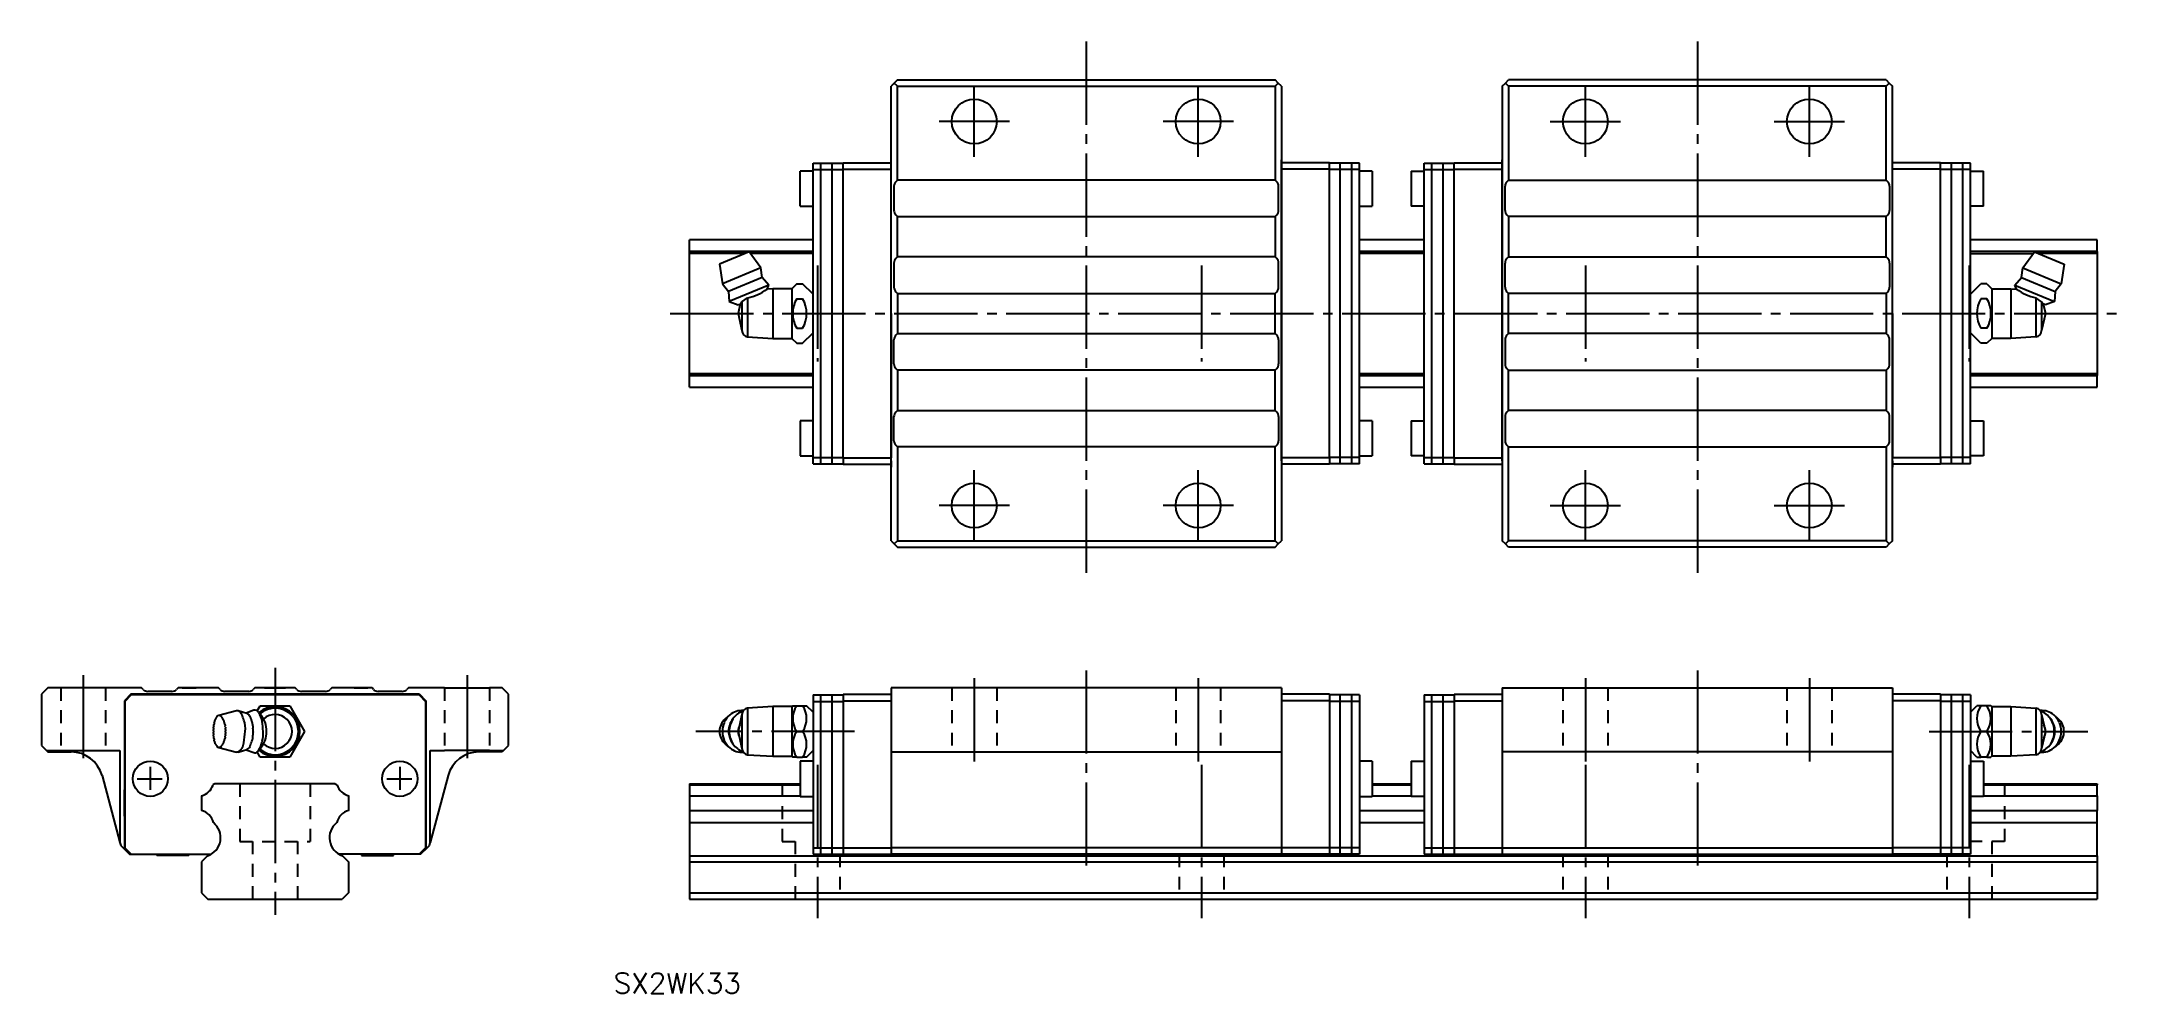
# Model space of a CAD drawing. Extents: x -130 to 194, y 2525 to 2673.
import ezdxf

# ---------------------------------------------------------------- set-up
doc = ezdxf.new("R2010")
doc.units = 0
doc.linetypes.add('CENTER', pattern=[17.5, 13, -1.5, 1.5, -1.5])
doc.linetypes.add('DASHED', pattern=[3.5, 2, -1.5])
doc.layers.get('0').update_dxf_attribs({"linetype": 'CONTINUOUS'})
doc.layers.add('CENTER', color=1, linetype='CENTER')
doc.styles.get("Standard").update_dxf_attribs({"font": 'txt.shx', "bigfont": '@extfont2.shx'})

msp = doc.modelspace()

# ---------------------------------------------------------------- linework, layer by layer
at = {"color": 7, "linetype": 'CONTINUOUS'}
for p, q in [((3.35, 2666.8), (2.85, 2666.3)), ((2.85, 2595.3), (2.85, 2666.3)), ((3.85, 2667.3), (3.35, 2666.8)), ((3.85, 2666.3), (3.35, 2666.8)), ((3.85, 2667.3), (62.85, 2667.3)), ((3.85, 2651.65), (3.85, 2666.3)), ((3.85, 2666.3), (62.85, 2666.3)), ((63.35, 2666.8), (62.85, 2667.3)), ((63.35, 2666.8), (62.85, 2666.3)), ((62.85, 2666.3), (62.85, 2651.65)), ((63.85, 2666.3), (63.35, 2666.8)), ((63.85, 2666.3), (63.85, 2595.3)), ((98.35, 2666.3), (98.85, 2666.8)), ((98.35, 2666.3), (98.35, 2595.3)), ((98.85, 2666.8), (99.35, 2667.3)), ((98.85, 2666.8), (99.35, 2666.3)), ((158.35, 2667.3), (99.35, 2667.3)), ((99.35, 2666.3), (99.35, 2651.65)), ((158.35, 2666.3), (99.35, 2666.3)), ((158.35, 2667.3), (158.85, 2666.8)), ((158.35, 2666.3), (158.85, 2666.8)), ((158.35, 2651.65), (158.35, 2666.3)), ((158.85, 2666.8), (159.35, 2666.3)), ((159.35, 2595.3), (159.35, 2666.3)), ((-9.35, 2653.05), (-11.35, 2653.05)), ((-11.35, 2647.55), (-11.35, 2653.05)), ((-9.75, 2653.05), (-10.95, 2653.05)), ((-9.35, 2607.3), (-9.35, 2654.3)), ((-9.35, 2654.3), (-4.65, 2654.3)), ((-9.35, 2653.3), (-4.65, 2653.3)), ((-8.15, 2607.3), (-8.15, 2654.3)), ((-6.35, 2607.3), (-6.35, 2654.3)), ((-4.65, 2653.35), (-4.65, 2654.35)), ((-4.65, 2654.35), (2.85, 2654.35)), ((-4.65, 2608.25), (-4.65, 2653.35)), ((-4.65, 2653.35), (2.85, 2653.35)), ((2.85, 2653.8), (2.85, 2654.8)), ((2.85, 2653.35), (2.85, 2654.4)), ((2.85, 2607.8), (2.85, 2653.8)), ((2.85, 2630.8), (2.85, 2653.35)), ((2.85, 2630.8), (2.85, 2653.35)), ((63.85, 2653.8), (63.85, 2654.8)), ((63.85, 2654.4), (63.85, 2653.35)), ((71.35, 2654.35), (63.85, 2654.35)), ((63.85, 2607.8), (63.85, 2653.8)), ((71.35, 2653.35), (63.85, 2653.35)), ((63.85, 2653.35), (63.85, 2630.8)), ((63.85, 2630.8), (63.85, 2653.35)), ((71.35, 2653.35), (71.35, 2654.35)), ((76.05, 2654.3), (71.35, 2654.3)), ((71.35, 2608.25), (71.35, 2653.35)), ((76.05, 2653.3), (71.35, 2653.3)), ((73.05, 2607.3), (73.05, 2654.3)), ((74.85, 2607.3), (74.85, 2654.3)), ((76.05, 2607.3), (76.05, 2654.3)), ((78.05, 2653.05), (76.05, 2653.05)), ((78.05, 2653.05), (78.05, 2647.55)), ((84.15, 2653.05), (86.15, 2653.05)), ((84.15, 2653.05), (84.15, 2647.55)), ((86.15, 2607.3), (86.15, 2654.3)), ((86.15, 2654.3), (90.85, 2654.3)), ((86.15, 2653.3), (90.85, 2653.3)), ((87.35, 2607.3), (87.35, 2654.3)), ((89.15, 2607.3), (89.15, 2654.3)), ((90.85, 2653.35), (90.85, 2654.35)), ((90.85, 2654.35), (98.35, 2654.35)), ((90.85, 2608.25), (90.85, 2653.35)), ((90.85, 2653.35), (98.35, 2653.35)), ((98.35, 2653.8), (98.35, 2654.8)), ((98.35, 2654.4), (98.35, 2653.35)), ((98.35, 2607.8), (98.35, 2653.8)), ((98.35, 2653.35), (98.35, 2630.8)), ((98.35, 2630.8), (98.35, 2653.35)), ((159.35, 2653.8), (159.35, 2654.8)), ((159.35, 2653.35), (159.35, 2654.4)), ((166.85, 2654.35), (159.35, 2654.35)), ((159.35, 2607.8), (159.35, 2653.8)), ((166.85, 2653.35), (159.35, 2653.35)), ((159.35, 2630.8), (159.35, 2653.35)), ((159.35, 2630.8), (159.35, 2653.35)), ((166.85, 2653.35), (166.85, 2654.35)), ((171.55, 2654.3), (166.85, 2654.3)), ((166.85, 2608.25), (166.85, 2653.35)), ((171.55, 2653.3), (166.85, 2653.3)), ((168.55, 2607.3), (168.55, 2654.3)), ((170.35, 2607.3), (170.35, 2654.3)), ((171.55, 2607.3), (171.55, 2654.3)), ((171.55, 2653.05), (173.55, 2653.05)), ((171.95, 2653.05), (173.15, 2653.05)), ((173.55, 2647.55), (173.55, 2653.05)), ((3.3, 2650.69), (3.3, 2646.91)), ((3.85, 2651.65), (3.59, 2651.39)), ((62.85, 2651.65), (3.85, 2651.65)), ((63.11, 2651.39), (62.85, 2651.65)), ((63.4, 2646.91), (63.4, 2650.69)), ((98.8, 2646.91), (98.8, 2650.69)), ((99.09, 2651.39), (99.35, 2651.65)), ((99.35, 2651.65), (158.35, 2651.65)), ((158.35, 2651.65), (158.61, 2651.39)), ((158.9, 2650.69), (158.9, 2646.91)), ((-11.35, 2647.55), (-9.35, 2647.55)), ((-10.95, 2647.55), (-9.75, 2647.55)), ((3.59, 2646.21), (3.85, 2645.95)), ((62.85, 2645.95), (63.11, 2646.21)), ((76.05, 2647.55), (78.05, 2647.55)), ((86.15, 2647.55), (84.15, 2647.55)), ((99.35, 2645.95), (99.09, 2646.21)), ((158.61, 2646.21), (158.35, 2645.95)), ((173.55, 2647.55), (171.55, 2647.55)), ((173.15, 2647.55), (171.95, 2647.55)), ((3.85, 2645.95), (62.85, 2645.95)), ((3.85, 2639.65), (3.85, 2645.95)), ((62.85, 2645.95), (62.85, 2639.65)), ((158.35, 2645.95), (99.35, 2645.95)), ((99.35, 2645.95), (99.35, 2639.65)), ((158.35, 2639.65), (158.35, 2645.95)), ((-9.35, 2642.3), (-28.65, 2642.3)), ((-28.65, 2619.3), (-28.65, 2642.3)), ((-9.35, 2640.5), (-28.65, 2640.5)), ((-19.92, 2640.2), (-28.65, 2640.2)), ((-19.34, 2640.44), (-23.96, 2638.53)), ((-17.49, 2637.96), (-19.34, 2640.44)), ((-9.35, 2640.2), (-19.16, 2640.2)), ((3.85, 2639.65), (3.59, 2639.39)), ((62.85, 2639.65), (3.85, 2639.65)), ((63.11, 2639.39), (62.85, 2639.65)), ((86.15, 2642.3), (76.05, 2642.3)), ((86.15, 2640.5), (76.05, 2640.5)), ((86.15, 2640.2), (76.05, 2640.2)), ((99.09, 2639.39), (99.35, 2639.65)), ((99.35, 2639.65), (158.35, 2639.65)), ((158.35, 2639.65), (158.61, 2639.39)), ((191.35, 2642.3), (171.55, 2642.3)), ((191.35, 2640.5), (171.55, 2640.5)), ((171.55, 2640.2), (181.36, 2640.2)), ((179.69, 2637.96), (181.54, 2640.44)), ((181.54, 2640.44), (186.16, 2638.53)), ((191.35, 2640.2), (182.12, 2640.2)), ((191.35, 2640.5), (191.35, 2642.3)), ((191.35, 2640.5), (191.35, 2640.2)), ((191.35, 2640.2), (191.35, 2621.4)), ((-23.96, 2638.53), (-23.51, 2635.46)), ((-17.49, 2637.96), (-23.51, 2635.46)), ((-17.3, 2636.41), (-22.54, 2634.24)), ((-17.3, 2636.41), (-17.49, 2637.96)), ((-16.26, 2635.22), (-17.3, 2636.41)), ((3.3, 2638.69), (3.3, 2634.91)), ((63.4, 2634.91), (63.4, 2638.69)), ((98.8, 2634.91), (98.8, 2638.69)), ((158.9, 2638.69), (158.9, 2634.91)), ((178.47, 2635.22), (179.51, 2636.41)), ((179.51, 2636.41), (179.69, 2637.96)), ((179.51, 2636.41), (184.75, 2634.24)), ((179.69, 2637.96), (185.71, 2635.46)), ((186.16, 2638.53), (185.71, 2635.46)), ((-23.51, 2635.46), (-22.54, 2634.24)), ((-22.54, 2634.24), (-22.44, 2632.66)), ((-16.26, 2635.22), (-22.44, 2632.66)), ((-20.45, 2632.61), (-19.57, 2633.25)), ((-19.57, 2633.25), (-19.57, 2627.16)), ((-16.54, 2634.62), (-16.26, 2635.22)), ((-15.65, 2634.67), (-16.54, 2634.62)), ((-16.54, 2634.62), (-16.54, 2634.62)), ((-16.54, 2634.62), (-16.54, 2634.62)), ((-15.65, 2634.67), (-15.65, 2626.92)), ((-12.65, 2634.67), (-15.65, 2634.67)), ((-11.9, 2635.42), (-12.65, 2634.67)), ((-12.65, 2634.67), (-12.65, 2626.92)), ((-11.9, 2635.42), (-10.97, 2635.42)), ((-11.9, 2633.11), (-10.97, 2633.11)), ((-9.35, 2633.8), (-10.97, 2635.42)), ((3.59, 2634.21), (3.85, 2633.95)), ((3.85, 2633.95), (62.85, 2633.95)), ((3.85, 2633.95), (3.85, 2627.65)), ((62.85, 2633.95), (63.11, 2634.21)), ((62.85, 2627.65), (62.85, 2633.95)), ((99.35, 2633.95), (99.09, 2634.21)), ((99.35, 2627.65), (99.35, 2633.95)), ((158.35, 2633.95), (99.35, 2633.95)), ((158.61, 2634.21), (158.35, 2633.95)), ((158.35, 2633.95), (158.35, 2627.65)), ((171.55, 2633.8), (173.17, 2635.42)), ((174.11, 2635.42), (173.17, 2635.42)), ((174.11, 2633.11), (173.17, 2633.11)), ((174.11, 2635.42), (174.85, 2634.67)), ((174.85, 2634.67), (174.85, 2626.92)), ((174.85, 2634.67), (177.85, 2634.67)), ((177.85, 2634.67), (177.85, 2626.92)), ((177.85, 2634.67), (178.74, 2634.62)), ((178.47, 2635.22), (184.64, 2632.66)), ((178.74, 2634.62), (178.47, 2635.22)), ((178.75, 2634.62), (178.74, 2634.62)), ((178.74, 2634.62), (178.75, 2634.62)), ((181.77, 2633.25), (181.77, 2627.16)), ((182.65, 2632.61), (181.77, 2633.25)), ((184.75, 2634.24), (184.64, 2632.66)), ((185.71, 2635.46), (184.75, 2634.24)), ((-22.44, 2632.66), (-21.05, 2632.16)), ((-21.05, 2632.16), (-20.57, 2632.35)), ((-20.71, 2632.29), (-21.05, 2630.8)), ((-21.05, 2630.8), (-20.45, 2628.15)), ((-20.57, 2632.35), (-20.45, 2632.61)), ((-20.45, 2632.61), (-20.45, 2628.15)), ((2.85, 2630.8), (2.85, 2608.25)), ((2.85, 2608.25), (2.85, 2630.8)), ((3.85, 2632.45), (3.85, 2629.15)), ((62.85, 2629.15), (62.85, 2632.45)), ((63.85, 2630.8), (63.85, 2608.25)), ((63.85, 2630.8), (63.85, 2608.25)), ((83.85, 2630.8), (85.16, 2630.8)), ((98.35, 2630.8), (98.35, 2608.25)), ((98.35, 2630.8), (98.35, 2608.25)), ((99.35, 2629.15), (99.35, 2632.45)), ((158.35, 2632.45), (158.35, 2629.15)), ((159.35, 2630.8), (159.35, 2608.25)), ((159.35, 2608.25), (159.35, 2630.8)), ((182.65, 2632.61), (182.65, 2628.15)), ((182.77, 2632.35), (182.65, 2632.61)), ((183.25, 2630.8), (182.65, 2628.15)), ((183.25, 2632.16), (182.77, 2632.35)), ((182.91, 2632.29), (183.25, 2630.8)), ((184.64, 2632.66), (183.25, 2632.16)), ((-19.57, 2627.16), (-15.65, 2626.92)), ((-15.65, 2626.92), (-12.65, 2626.92)), ((-12.65, 2626.92), (-11.9, 2626.18)), ((-11.9, 2628.49), (-10.97, 2628.49)), ((-10.97, 2626.18), (-9.35, 2627.8)), ((3.3, 2622.91), (3.3, 2626.69)), ((3.59, 2627.39), (3.85, 2627.65)), ((3.85, 2627.65), (62.85, 2627.65)), ((62.85, 2627.65), (63.11, 2627.39)), ((63.4, 2626.69), (63.4, 2622.91)), ((98.8, 2626.69), (98.8, 2622.91)), ((99.35, 2627.65), (99.09, 2627.39)), ((158.35, 2627.65), (99.35, 2627.65)), ((158.61, 2627.39), (158.35, 2627.65)), ((158.9, 2622.91), (158.9, 2626.69)), ((173.17, 2626.18), (171.55, 2627.8)), ((174.11, 2628.49), (173.17, 2628.49)), ((174.85, 2626.92), (174.11, 2626.18)), ((177.85, 2626.92), (174.85, 2626.92)), ((181.77, 2627.16), (177.85, 2626.92)), ((-11.9, 2626.18), (-10.97, 2626.18)), ((174.11, 2626.18), (173.17, 2626.18)), ((-28.65, 2621.4), (-9.35, 2621.4)), ((-28.65, 2621.1), (-9.35, 2621.1)), ((3.85, 2621.95), (3.59, 2622.21)), ((62.85, 2621.95), (3.85, 2621.95)), ((3.85, 2621.95), (3.85, 2615.65)), ((63.11, 2622.21), (62.85, 2621.95)), ((62.85, 2615.65), (62.85, 2621.95)), ((76.05, 2621.4), (86.15, 2621.4)), ((76.05, 2621.1), (86.15, 2621.1)), ((99.09, 2622.21), (99.35, 2621.95)), ((99.35, 2621.95), (158.35, 2621.95)), ((99.35, 2615.65), (99.35, 2621.95)), ((158.35, 2621.95), (158.61, 2622.21)), ((158.35, 2621.95), (158.35, 2615.65)), ((171.55, 2621.4), (191.35, 2621.4)), ((171.55, 2621.1), (191.35, 2621.1)), ((191.35, 2621.4), (191.35, 2621.1)), ((191.35, 2619.3), (191.35, 2621.1)), ((-28.65, 2619.3), (-9.35, 2619.3)), ((76.05, 2619.3), (86.15, 2619.3)), ((171.55, 2619.3), (191.35, 2619.3)), ((-9.35, 2614.05), (-11.35, 2614.05)), ((-11.35, 2614.05), (-11.35, 2608.55)), ((3.3, 2610.91), (3.3, 2614.69)), ((3.59, 2615.39), (3.85, 2615.65)), ((3.85, 2615.65), (62.85, 2615.65)), ((62.85, 2615.65), (63.11, 2615.39)), ((63.4, 2614.69), (63.4, 2610.91)), ((78.05, 2614.05), (76.05, 2614.05)), ((78.05, 2614.05), (78.05, 2608.55)), ((84.15, 2614.05), (86.15, 2614.05)), ((84.15, 2614.05), (84.15, 2608.55)), ((98.8, 2614.69), (98.8, 2610.91)), ((99.35, 2615.65), (99.09, 2615.39)), ((158.35, 2615.65), (99.35, 2615.65)), ((158.61, 2615.39), (158.35, 2615.65)), ((158.9, 2610.91), (158.9, 2614.69)), ((171.55, 2614.05), (173.55, 2614.05)), ((173.55, 2614.05), (173.55, 2608.55)), ((-11.35, 2608.55), (-9.35, 2608.55)), ((-9.35, 2608.3), (-4.65, 2608.3)), ((-9.35, 2607.3), (-4.65, 2607.3)), ((-4.65, 2608.25), (2.85, 2608.25)), ((-4.65, 2608.25), (-4.65, 2607.25)), ((-4.65, 2607.25), (2.85, 2607.25)), ((2.85, 2607.2), (2.85, 2608.25)), ((2.85, 2607.8), (2.85, 2606.8)), ((3.85, 2609.95), (3.59, 2610.21)), ((62.85, 2609.95), (3.85, 2609.95)), ((3.85, 2609.95), (3.85, 2595.3)), ((63.11, 2610.21), (62.85, 2609.95)), ((62.85, 2595.3), (62.85, 2609.95)), ((71.35, 2608.25), (63.85, 2608.25)), ((63.85, 2608.25), (63.85, 2607.2)), ((63.85, 2607.8), (63.85, 2606.8)), ((71.35, 2607.25), (63.85, 2607.25)), ((76.05, 2608.3), (71.35, 2608.3)), ((71.35, 2608.25), (71.35, 2607.25)), ((76.05, 2607.3), (71.35, 2607.3)), ((76.05, 2608.55), (78.05, 2608.55)), ((86.15, 2608.55), (84.15, 2608.55)), ((86.15, 2608.3), (90.85, 2608.3)), ((86.15, 2607.3), (90.85, 2607.3)), ((90.85, 2608.25), (98.35, 2608.25)), ((90.85, 2608.25), (90.85, 2607.25)), ((90.85, 2607.25), (98.35, 2607.25)), ((98.35, 2608.25), (98.35, 2607.2)), ((98.35, 2607.8), (98.35, 2606.8)), ((99.09, 2610.21), (99.35, 2609.95)), ((99.35, 2609.95), (158.35, 2609.95)), ((99.35, 2595.3), (99.35, 2609.95)), ((158.35, 2609.95), (158.61, 2610.21)), ((158.35, 2609.95), (158.35, 2595.3)), ((166.85, 2608.25), (159.35, 2608.25)), ((159.35, 2607.2), (159.35, 2608.25)), ((159.35, 2607.8), (159.35, 2606.8)), ((166.85, 2607.25), (159.35, 2607.25)), ((171.55, 2608.3), (166.85, 2608.3)), ((166.85, 2608.25), (166.85, 2607.25)), ((171.55, 2607.3), (166.85, 2607.3)), ((173.55, 2608.55), (171.55, 2608.55)), ((2.85, 2595.3), (3.35, 2594.8)), ((3.85, 2595.3), (3.35, 2594.8)), ((3.35, 2594.8), (3.85, 2594.3)), ((3.85, 2595.3), (62.85, 2595.3)), ((3.85, 2594.3), (62.85, 2594.3)), ((63.35, 2594.8), (62.85, 2595.3)), ((62.85, 2594.3), (63.35, 2594.8)), ((63.35, 2594.8), (63.85, 2595.3)), ((98.85, 2594.8), (98.35, 2595.3)), ((98.85, 2594.8), (99.35, 2595.3)), ((99.35, 2594.3), (98.85, 2594.8)), ((158.35, 2595.3), (99.35, 2595.3)), ((158.35, 2594.3), (99.35, 2594.3)), ((158.35, 2595.3), (158.85, 2594.8)), ((158.85, 2594.8), (158.35, 2594.3)), ((159.35, 2595.3), (158.85, 2594.8)), ((-128.92, 2572.3), (-129.92, 2571.3)), ((-126.92, 2572.3), (-128.92, 2572.3)), ((-119.92, 2572.3), (-126.92, 2572.3)), ((-114.27, 2572.3), (-119.92, 2572.3)), ((-114.01, 2572.04), (-114.27, 2572.3)), ((-109.53, 2571.75), (-113.3, 2571.75)), ((-108.57, 2572.3), (-108.83, 2572.04)), ((-102.27, 2572.3), (-108.57, 2572.3)), ((-107.92, 2572.3), (-105.77, 2572.3)), ((-102.01, 2572.04), (-102.27, 2572.3)), ((-97.53, 2571.75), (-101.3, 2571.75)), ((-96.57, 2572.3), (-96.83, 2572.04)), ((-90.27, 2572.3), (-96.57, 2572.3)), ((-91.77, 2572.3), (-95.07, 2572.3)), ((-95.07, 2572.3), (-91.77, 2572.3)), ((-90.01, 2572.04), (-90.27, 2572.3)), ((-85.53, 2571.75), (-89.3, 2571.75)), ((-84.57, 2572.3), (-84.83, 2572.04)), ((-78.27, 2572.3), (-84.57, 2572.3)), ((-81.07, 2572.3), (-78.92, 2572.3)), ((-78.01, 2572.04), (-78.27, 2572.3)), ((-73.53, 2571.75), (-77.3, 2571.75)), ((-72.57, 2572.3), (-72.83, 2572.04)), ((-72.57, 2572.3), (-72.83, 2572.04)), ((-66.92, 2572.3), (-72.57, 2572.3)), ((-66.92, 2572.3), (-72.57, 2572.3)), ((-66.92, 2572.3), (-59.92, 2572.3)), ((-57.92, 2572.3), (-59.92, 2572.3)), ((-56.92, 2571.3), (-57.92, 2572.3)), ((63.85, 2572.3), (2.85, 2572.3)), ((2.85, 2572.3), (2.85, 2571.3)), ((63.85, 2572.3), (63.85, 2571.3)), ((98.35, 2572.3), (159.35, 2572.3)), ((98.35, 2572.3), (98.35, 2571.3)), ((159.35, 2572.3), (159.35, 2571.3)), ((-129.92, 2571.3), (-129.92, 2563.3)), ((-115.97, 2571.3), (-116.97, 2570.3)), ((-116.97, 2570.3), (-116.97, 2556.35)), ((-115.92, 2571.2), (-116.92, 2570.2)), ((-116.92, 2570.2), (-116.92, 2558.1)), ((-70.87, 2571.3), (-115.97, 2571.3)), ((-70.92, 2571.2), (-115.92, 2571.2)), ((-99.46, 2568.74), (-102.2, 2567.99)), ((-99.19, 2568.74), (-99.46, 2568.74)), ((-97.82, 2568.31), (-99.19, 2568.74)), ((-96.74, 2568.81), (-97.96, 2568.36)), ((-96.19, 2568.7), (-95.73, 2569.5)), ((-95.56, 2567.92), (-95.98, 2568.48)), ((-95.73, 2569.5), (-91.11, 2569.5)), ((-91.11, 2569.5), (-88.8, 2565.5)), ((-70.92, 2571.2), (-69.92, 2570.2)), ((-70.87, 2571.3), (-69.87, 2570.3)), ((-69.92, 2570.2), (-69.92, 2558.1)), ((-69.87, 2570.3), (-69.87, 2547.3)), ((-56.92, 2563.3), (-56.92, 2571.3)), ((-15.65, 2569.37), (-19.57, 2569.14)), ((-19.57, 2569.14), (-19.57, 2561.86)), ((-12.65, 2569.37), (-15.65, 2569.37)), ((-15.65, 2569.37), (-15.65, 2561.62)), ((-12.52, 2569.5), (-12.65, 2569.37)), ((-12.65, 2569.37), (-12.65, 2561.62)), ((-12.52, 2569.5), (-11.9, 2569.5)), ((-11.9, 2569.5), (-10.97, 2569.5)), ((-10.97, 2569.5), (-10.35, 2569.5)), ((-9.35, 2568.5), (-10.35, 2569.5)), ((-9.35, 2571.2), (-9.35, 2546.3)), ((-9.35, 2571.2), (-4.65, 2571.2)), ((-9.35, 2570.2), (-4.65, 2570.2)), ((-8.15, 2546.3), (-8.15, 2571.2)), ((-6.35, 2546.3), (-6.35, 2571.2)), ((-4.65, 2571.3), (2.85, 2571.3)), ((-4.65, 2571.3), (-4.65, 2570.3)), ((-4.65, 2570.3), (-4.65, 2547.3)), ((-4.65, 2570.3), (2.85, 2570.3)), ((2.85, 2571.3), (2.85, 2564.3)), ((71.35, 2571.3), (63.85, 2571.3)), ((63.85, 2571.3), (63.85, 2564.3)), ((71.35, 2570.3), (63.85, 2570.3)), ((71.35, 2571.3), (71.35, 2570.3)), ((76.05, 2571.2), (71.35, 2571.2)), ((71.35, 2570.3), (71.35, 2547.3)), ((76.05, 2570.2), (71.35, 2570.2)), ((73.05, 2546.3), (73.05, 2571.2)), ((74.85, 2546.3), (74.85, 2571.2)), ((76.05, 2571.2), (76.05, 2546.3)), ((86.15, 2571.2), (86.15, 2546.3)), ((86.15, 2571.2), (90.85, 2571.2)), ((86.15, 2570.2), (90.85, 2570.2)), ((87.35, 2546.3), (87.35, 2571.2)), ((89.15, 2546.3), (89.15, 2571.2)), ((90.85, 2571.3), (98.35, 2571.3)), ((90.85, 2571.3), (90.85, 2570.3)), ((90.85, 2570.3), (90.85, 2547.3)), ((90.85, 2570.3), (98.35, 2570.3)), ((98.35, 2571.3), (98.35, 2564.3)), ((166.85, 2571.3), (159.35, 2571.3)), ((159.35, 2571.3), (159.35, 2564.3)), ((166.85, 2570.3), (159.35, 2570.3)), ((166.85, 2571.3), (166.85, 2570.3)), ((171.55, 2571.2), (166.85, 2571.2)), ((166.85, 2570.3), (166.85, 2547.3)), ((171.55, 2570.2), (166.85, 2570.2)), ((168.55, 2546.3), (168.55, 2571.2)), ((170.35, 2546.3), (170.35, 2571.2)), ((171.55, 2571.2), (171.55, 2546.3)), ((171.55, 2568.5), (172.55, 2569.5)), ((173.17, 2569.5), (172.55, 2569.5)), ((174.11, 2569.5), (173.17, 2569.5)), ((174.73, 2569.5), (174.11, 2569.5)), ((174.73, 2569.5), (174.85, 2569.37)), ((174.85, 2569.37), (177.85, 2569.37)), ((174.85, 2569.37), (174.85, 2561.62)), ((177.85, 2569.37), (181.77, 2569.14)), ((177.85, 2569.37), (177.85, 2561.62)), ((181.77, 2569.14), (181.77, 2561.86)), ((-95.23, 2567.43), (-95.56, 2567.92)), ((-94.97, 2566.93), (-95.23, 2567.43)), ((-88.8, 2565.5), (-91.11, 2561.5)), ((-22.34, 2568.08), (-23.06, 2567.48)), ((-20.45, 2568.15), (-21.05, 2565.5)), ((-21.05, 2565.5), (-20.45, 2562.85)), ((-20.45, 2568.15), (-20.45, 2562.85)), ((-11.9, 2565.5), (-10.97, 2565.5)), ((174.11, 2565.5), (173.17, 2565.5)), ((182.65, 2568.15), (183.25, 2565.5)), ((182.65, 2568.15), (182.65, 2562.85)), ((183.25, 2565.5), (182.65, 2562.85)), ((184.54, 2568.08), (185.26, 2567.48)), ((-129.92, 2563.3), (-129.12, 2562.5)), ((-129.12, 2562.5), (-126.92, 2562.5)), ((-129.12, 2562.5), (-128.92, 2562.3)), ((-128.92, 2562.3), (-125.29, 2562.3)), ((-126.92, 2562.5), (-119.92, 2562.5)), ((-119.92, 2562.5), (-117.67, 2562.5)), ((-117.67, 2562.5), (-117.67, 2548.17)), ((-102.2, 2563.01), (-99.46, 2562.26)), ((-99.18, 2562.26), (-99.46, 2562.26)), ((-99.19, 2562.26), (-97.82, 2562.68)), ((-97.96, 2562.64), (-96.74, 2562.19)), ((-95.73, 2561.5), (-96.19, 2562.3)), ((-95.98, 2562.52), (-95.56, 2563.08)), ((-95.56, 2563.08), (-95.23, 2563.57)), ((-95.23, 2563.57), (-94.97, 2564.07)), ((-69.17, 2548.17), (-69.17, 2562.5)), ((-69.17, 2562.5), (-66.92, 2562.5)), ((-59.92, 2562.5), (-66.92, 2562.5)), ((-57.92, 2562.3), (-61.55, 2562.3)), ((-59.92, 2562.5), (-57.72, 2562.5)), ((-57.72, 2562.5), (-57.92, 2562.3)), ((-57.72, 2562.5), (-56.92, 2563.3)), ((-19.57, 2561.86), (-15.65, 2561.62)), ((-10.35, 2561.5), (-9.35, 2562.5)), ((2.85, 2564.3), (2.85, 2547.3)), ((2.85, 2562.3), (63.85, 2562.3)), ((63.85, 2564.3), (63.85, 2547.3)), ((98.35, 2564.3), (98.35, 2547.3)), ((159.35, 2562.3), (98.35, 2562.3)), ((159.35, 2564.3), (159.35, 2547.3)), ((172.55, 2561.5), (171.55, 2562.5)), ((181.77, 2561.86), (177.85, 2561.62)), ((-120.46, 2558.59), (-117.67, 2548.17)), ((-112.92, 2559.99), (-112.92, 2556.39)), ((-91.11, 2561.5), (-95.73, 2561.5)), ((-73.92, 2559.99), (-73.92, 2556.39)), ((-66.37, 2558.59), (-69.17, 2548.17)), ((-15.65, 2561.62), (-12.65, 2561.62)), ((-12.65, 2561.62), (-12.52, 2561.5)), ((-11.9, 2561.5), (-12.52, 2561.5)), ((-11.9, 2561.5), (-10.97, 2561.5)), ((-11.35, 2560.85), (-11.35, 2555.35)), ((-9.35, 2560.85), (-11.35, 2560.85)), ((-10.35, 2561.5), (-10.97, 2561.5)), ((78.05, 2560.85), (76.05, 2560.85)), ((78.05, 2560.85), (78.05, 2555.35)), ((84.15, 2560.85), (84.15, 2555.35)), ((84.15, 2560.85), (86.15, 2560.85)), ((171.55, 2560.85), (173.55, 2560.85)), ((172.55, 2561.5), (173.17, 2561.5)), ((174.11, 2561.5), (173.17, 2561.5)), ((173.55, 2560.85), (173.55, 2555.35)), ((174.11, 2561.5), (174.73, 2561.5)), ((174.85, 2561.62), (174.73, 2561.5)), ((177.85, 2561.62), (174.85, 2561.62)), ((-116.97, 2556.35), (-116.97, 2552.25)), ((-116.97, 2552.25), (-116.97, 2556.35)), ((-116.92, 2558.1), (-116.92, 2547.3)), ((-114.95, 2558.1), (-111.05, 2558.1)), ((-104.92, 2555.45), (-104.92, 2553.15)), ((-102.82, 2557.3), (-103.12, 2557.13)), ((-84.02, 2557.3), (-102.82, 2557.3)), ((-84.02, 2557.3), (-83.72, 2557.13)), ((-81.92, 2555.45), (-81.92, 2553.15)), ((-75.95, 2558.1), (-72.05, 2558.1)), ((-69.92, 2558.1), (-69.92, 2547.3)), ((-28.65, 2557.3), (-11.35, 2557.3)), ((-28.65, 2557.3), (-28.65, 2539.3)), ((-28.65, 2557.13), (-11.35, 2557.13)), ((-28.65, 2555.45), (-11.35, 2555.45)), ((-11.35, 2555.35), (-9.35, 2555.35)), ((76.05, 2555.35), (78.05, 2555.35)), ((78.05, 2557.3), (84.15, 2557.3)), ((78.05, 2557.13), (84.15, 2557.13)), ((78.05, 2555.45), (84.15, 2555.45)), ((86.15, 2555.35), (84.15, 2555.35)), ((173.55, 2555.35), (171.55, 2555.35)), ((173.55, 2557.3), (191.35, 2557.3)), ((173.55, 2557.13), (191.35, 2557.13)), ((173.55, 2555.45), (191.35, 2555.45)), ((191.35, 2557.3), (191.35, 2557.13)), ((191.35, 2555.45), (191.35, 2557.13)), ((191.35, 2555.45), (191.35, 2553.15)), ((-116.97, 2552.25), (-116.97, 2547.3)), ((-116.97, 2552.25), (-116.92, 2552.25)), ((-28.65, 2553.15), (-9.35, 2553.15)), ((76.05, 2553.15), (86.15, 2553.15)), ((171.55, 2553.15), (191.35, 2553.15)), ((191.35, 2551.26), (191.35, 2553.15)), ((-28.65, 2551.26), (-9.35, 2551.26)), ((76.05, 2551.26), (86.15, 2551.26)), ((171.55, 2551.26), (191.35, 2551.26)), ((191.35, 2546.06), (191.35, 2551.26)), ((-117.67, 2548.17), (-117.53, 2547.67)), ((-117.53, 2547.67), (-116.17, 2546.3)), ((-117.17, 2547.3), (-116.17, 2546.3)), ((-116.17, 2546.3), (-117.17, 2547.3)), ((-116.97, 2547.3), (-115.97, 2546.3)), ((-116.92, 2547.3), (-115.92, 2546.3)), ((-116.17, 2546.3), (-115.97, 2546.3)), ((-115.97, 2546.3), (-115.92, 2546.3)), ((-115.92, 2546.3), (-109.7, 2546.3)), ((-111.92, 2546.26), (-111.92, 2546.1)), ((-106.92, 2546.1), (-111.92, 2546.1)), ((-109.7, 2546.3), (-105.03, 2546.3)), ((-109.7, 2546.3), (-105.03, 2546.3)), ((-106.92, 2546.1), (-106.92, 2546.3)), ((-105.03, 2546.3), (-103.42, 2546.3)), ((-105.03, 2546.3), (-103.42, 2546.3)), ((-103.96, 2546.06), (-104.92, 2545.1)), ((-81.8, 2546.3), (-83.42, 2546.3)), ((-82.88, 2546.06), (-81.92, 2545.1)), ((-77.14, 2546.3), (-81.8, 2546.3)), ((-79.92, 2546.3), (-79.92, 2546.1)), ((-79.92, 2546.1), (-74.92, 2546.1)), ((-70.92, 2546.3), (-77.14, 2546.3)), ((-74.92, 2546.1), (-74.92, 2546.3)), ((-69.92, 2547.3), (-70.92, 2546.3)), ((-70.87, 2546.3), (-70.92, 2546.3)), ((-69.87, 2547.3), (-70.87, 2546.3)), ((-70.67, 2546.3), (-70.87, 2546.3)), ((-70.67, 2546.3), (-69.3, 2547.67)), ((-69.67, 2547.3), (-70.67, 2546.3)), ((-69.67, 2547.3), (-70.67, 2546.3)), ((-69.3, 2547.67), (-69.17, 2548.17)), ((-28.65, 2546.06), (191.35, 2546.06)), ((-9.35, 2547.3), (-4.65, 2547.3)), ((-9.35, 2546.3), (-4.65, 2546.3)), ((-4.65, 2547.3), (2.85, 2547.3)), ((-4.65, 2547.3), (-4.65, 2546.3)), ((-4.65, 2546.3), (2.85, 2546.3)), ((63.85, 2547.3), (2.85, 2547.3)), ((2.85, 2547.3), (2.85, 2546.3)), ((63.85, 2546.3), (2.85, 2546.3)), ((5.85, 2546.3), (5.85, 2546.1)), ((5.85, 2546.1), (10.85, 2546.1)), ((10.85, 2546.1), (10.85, 2546.3)), ((30.85, 2546.3), (30.85, 2546.1)), ((30.85, 2546.1), (35.85, 2546.1)), ((35.85, 2546.1), (35.85, 2546.3)), ((55.85, 2546.3), (55.85, 2546.1)), ((55.85, 2546.1), (60.85, 2546.1)), ((60.85, 2546.1), (60.85, 2546.3)), ((71.35, 2547.3), (63.85, 2547.3)), ((63.85, 2547.3), (63.85, 2546.3)), ((71.35, 2546.3), (63.85, 2546.3)), ((71.35, 2547.3), (71.35, 2546.3)), ((76.05, 2547.3), (71.35, 2547.3)), ((76.05, 2546.3), (71.35, 2546.3)), ((86.15, 2547.3), (90.85, 2547.3)), ((86.15, 2546.3), (90.85, 2546.3)), ((90.85, 2547.3), (98.35, 2547.3)), ((90.85, 2547.3), (90.85, 2546.3)), ((90.85, 2546.3), (98.35, 2546.3)), ((98.35, 2547.3), (159.35, 2547.3)), ((98.35, 2547.3), (98.35, 2546.3)), ((98.35, 2546.3), (159.35, 2546.3)), ((101.35, 2546.1), (101.35, 2546.3)), ((106.35, 2546.1), (101.35, 2546.1)), ((106.35, 2546.3), (106.35, 2546.1)), ((126.35, 2546.1), (126.35, 2546.3)), ((131.35, 2546.1), (126.35, 2546.1)), ((131.35, 2546.3), (131.35, 2546.1)), ((151.35, 2546.1), (151.35, 2546.3)), ((156.35, 2546.1), (151.35, 2546.1)), ((156.35, 2546.3), (156.35, 2546.1)), ((166.85, 2547.3), (159.35, 2547.3)), ((159.35, 2547.3), (159.35, 2546.3)), ((166.85, 2546.3), (159.35, 2546.3)), ((166.85, 2547.3), (166.85, 2546.3)), ((171.55, 2547.3), (166.85, 2547.3)), ((171.55, 2546.3), (166.85, 2546.3)), ((191.35, 2546.06), (191.35, 2545.1)), ((-104.92, 2545.1), (-104.92, 2540.3)), ((-81.92, 2545.1), (-81.92, 2540.3)), ((-28.65, 2545.1), (191.35, 2545.1)), ((191.35, 2545.1), (191.35, 2540.3)), ((-104.92, 2540.3), (-103.92, 2539.3)), ((-103.92, 2539.3), (-82.92, 2539.3)), ((-81.92, 2540.3), (-82.92, 2539.3)), ((-28.65, 2540.3), (191.35, 2540.3)), ((-28.65, 2539.3), (191.35, 2539.3)), ((191.35, 2540.3), (191.35, 2539.3))]:
    msp.add_line(p, q, dxfattribs=at)
at = {"color": 3, "linetype": 'DASHED'}
for p, q in [((-126.92, 2572.3), (-126.92, 2562.5)), ((-119.92, 2572.3), (-119.92, 2562.5)), ((-66.92, 2572.3), (-66.92, 2562.5)), ((-59.92, 2572.3), (-59.92, 2562.5)), ((12.35, 2572.3), (12.35, 2562.3)), ((19.35, 2572.3), (19.35, 2562.3)), ((47.35, 2572.3), (47.35, 2562.3)), ((54.35, 2572.3), (54.35, 2562.3)), ((107.85, 2572.3), (107.85, 2562.3)), ((114.85, 2572.3), (114.85, 2562.3)), ((142.85, 2572.3), (142.85, 2562.3)), ((149.85, 2572.3), (149.85, 2562.3)), ((-98.92, 2557.3), (-98.92, 2548.3)), ((-87.92, 2557.3), (-87.92, 2548.3)), ((-14.15, 2557.3), (-14.15, 2548.3)), ((176.85, 2557.3), (176.85, 2548.3)), ((-98.92, 2548.3), (-87.92, 2548.3)), ((-96.92, 2548.3), (-96.92, 2539.3)), ((-89.92, 2548.3), (-89.92, 2539.3)), ((-14.15, 2548.3), (-11.65, 2548.3)), ((-12.15, 2548.3), (-12.15, 2539.3)), ((-5.15, 2546.3), (-5.15, 2539.3)), ((47.85, 2546.3), (47.85, 2539.3)), ((54.85, 2546.3), (54.85, 2539.3)), ((107.85, 2546.3), (107.85, 2539.3)), ((114.85, 2546.3), (114.85, 2539.3)), ((167.85, 2546.3), (167.85, 2539.3)), ((176.85, 2548.3), (171.55, 2548.3)), ((174.85, 2548.3), (174.85, 2539.3))]:
    msp.add_line(p, q, dxfattribs=at)
at = {"color": 7, "linetype": 'CONTINUOUS'}
for centre, radius in [((15.85, 2660.8), 3.5), ((50.85, 2660.8), 3.5), ((111.35, 2660.8), 3.5), ((146.35, 2660.8), 3.5), ((15.85, 2600.8), 3.5), ((50.85, 2600.8), 3.5), ((111.35, 2600.8), 3.5), ((146.35, 2600.8), 3.5), ((-112.92, 2558.1), 2.75), ((-112.92, 2558.1), 2.75), ((-73.92, 2558.1), 2.75)]:
    msp.add_circle(centre, radius, dxfattribs=at)
for centre, radius, start, end in [((4.3, 2650.69), 1, 135, 180), ((62.4, 2650.69), 1, 0, 45), ((99.8, 2650.69), 1, 135, 180), ((157.9, 2650.69), 1, 0, 45), ((4.3, 2646.91), 1, 180, 225), ((62.4, 2646.91), 1, 315, 0), ((99.8, 2646.91), 1, 180, 225), ((157.9, 2646.91), 1, 315, 0), ((4.3, 2638.69), 1, 135, 180), ((62.4, 2638.69), 1, 0, 45), ((99.8, 2638.69), 1, 135, 180), ((157.9, 2638.69), 1, 0, 45), ((-20.96, 2640.35), 7.24, 281.1312, 307.648), ((-7.9, 2630.8), 4.62, 150.0092, 209.9908), ((-14.97, 2630.8), 4.62, 330.0001, 29.9999), ((4.3, 2634.91), 1, 180, 225), ((62.4, 2634.91), 1, 315, 0), ((99.8, 2634.91), 1, 180, 225), ((157.9, 2634.91), 1, 315, 0), ((177.17, 2630.8), 4.62, 150.0001, 209.9999), ((170.11, 2630.8), 4.62, 330.0092, 29.9908), ((183.17, 2640.35), 7.24, 232.352, 258.8688), ((-19.45, 2628.15), 1, 180, 263.2229), ((4.3, 2626.69), 1, 135, 180), ((62.4, 2626.69), 1, 0, 45), ((99.8, 2626.69), 1, 135, 180), ((157.9, 2626.69), 1, 0, 45), ((181.65, 2628.15), 1, 276.7771, 0), ((4.3, 2622.91), 1, 180, 225), ((62.4, 2622.91), 1, 315, 0), ((99.8, 2622.91), 1, 180, 225), ((157.9, 2622.91), 1, 315, 0), ((4.3, 2614.69), 1, 135, 180), ((62.4, 2614.69), 1, 0, 45), ((99.8, 2614.69), 1, 135, 180), ((157.9, 2614.69), 1, 0, 45), ((4.3, 2610.91), 1, 180, 225), ((62.4, 2610.91), 1, 315, 0), ((99.8, 2610.91), 1, 180, 225), ((157.9, 2610.91), 1, 315, 0), ((-113.3, 2572.75), 1, 225, 270), ((-109.53, 2572.75), 1, 270, 315), ((-101.3, 2572.75), 1, 225, 270), ((-97.53, 2572.75), 1, 270, 315), ((-89.3, 2572.75), 1, 225, 270), ((-85.53, 2572.75), 1, 270, 315), ((-77.3, 2572.75), 1, 225, 270), ((-73.53, 2572.75), 1, 270, 315), ((-99.6, 2567.74), 1.08, 21.0278, 67.2834), ((-98.41, 2567.05), 1.39, 55.0676, 65.0564), ((-96.56, 2568.33), 0.511, 60.8171, 110.5992), ((-96.79, 2567.92), 0.984, 34.9878, 60.8171), ((-98.63, 2566.63), 3.23, 7.3525, 34.9878), ((-93.42, 2565.5), 3.88, 229.2393, 130.7607), ((-93.42, 2565.5), 3.64, 229.0058, 130.9942), ((-20.49, 2565.9), 2.86, 85.1547, 130.7852), ((-19.25, 2565.75), 3.11, 109.6894, 146.9357), ((-19.45, 2568.15), 1, 96.7771, 180), ((-8.98, 2567.5), 3.54, 145.6279, 214.3721), ((-13.89, 2567.5), 3.54, 325.6279, 34.3721), ((176.09, 2567.5), 3.54, 145.6279, 214.3721), ((171.18, 2567.5), 3.54, 325.6279, 34.3721), ((181.65, 2568.15), 1, 0, 83.2229), ((182.69, 2565.9), 2.86, 49.2148, 94.8453), ((181.45, 2565.75), 3.11, 33.0643, 70.3106), ((-106.77, 2565.78), 3.71, 356.9724, 0.0616), ((-101.23, 2565.49), 1.83, 176.9724, 183.2469), ((-106.77, 2565.18), 3.72, 0.1617, 3.2469), ((-101.24, 2565.79), 1.81, 173.733, 180.0616), ((-101.24, 2565.19), 1.81, 180.1617, 186.4986), ((-106.89, 2566.41), 3.87, 353.733, 356.7047), ((-106.91, 2564.55), 3.89, 3.5403, 6.4986), ((-101.26, 2566.08), 1.77, 170.1836, 176.7047), ((-107.26, 2567.12), 4.32, 350.1836, 352.8665), ((-101.31, 2566.38), 1.68, 165.9229, 172.8665), ((-108.47, 2568.17), 5.71, 345.9229, 347.9835), ((-101.41, 2566.67), 1.51, 160.0922, 167.9835), ((-124.68, 2575.1), 23.24, 340.0922, 340.6158), ((-101.64, 2566.99), 1.18, 149.9462, 160.6158), ((-100.58, 2566.38), 2.41, 144.2871, 149.9462), ((-102.14, 2567.5), 0.49, 97.1639, 144.2871), ((-102.25, 2567.36), 0.628, 42.7713, 85.8209), ((-103.08, 2566.59), 1.76, 34.4113, 42.7713), ((-102.76, 2566.81), 1.37, 24.8028, 34.4113), ((-107.08, 2564.82), 6.13, 22.7591, 24.8028), ((-103.12, 2566.48), 1.84, 16.1339, 22.7591), ((-134.78, 2557.32), 34.79, 15.7913, 16.1339), ((-103.34, 2566.21), 2.12, 10.2366, 15.7913), ((-70.3, 2572.18), 31.46, 190.2366, 190.607), ((-103.46, 2565.97), 2.29, 5.5412, 10.607), ((-84.97, 2567.76), 16.29, 185.5412, 186.2483), ((-84.61, 2563.09), 16.67, 173.4671, 174.1585), ((-103.53, 2565.73), 2.37, 1.408, 6.2483), ((-103.52, 2565.26), 2.37, 353.4671, 358.3172), ((-87.52, 2564.79), 13.64, 177.4766, 178.3172), ((-87.59, 2566.12), 13.57, 181.408, 182.2531), ((-103.55, 2565.49), 2.4, 357.4766, 2.2531), ((-119.16, 2560.22), 22.03, 18.6519, 21.0278), ((-102.27, 2565.92), 4.21, 354.2322, 18.6519), ((-173.38, 2573.11), 75.68, 352.8838, 354.2322), ((-97.98, 2567.66), 0.646, 25.4744, 55.0676), ((-76.96, 2577.68), 22.64, 205.4744, 206.7542), ((-98.42, 2566.86), 1.4, 7.3483, 26.7542), ((-71.98, 2570.27), 25.26, 187.3483, 189.748), ((-91.95, 2564.99), 4.94, 174.0912, 181.156), ((-98.66, 2565.69), 1.81, 354.0912, 9.748), ((-117.47, 2564.2), 22.23, 3.3561, 7.3525), ((-100.39, 2565.2), 5.12, 345.9353, 3.3561), ((-93.42, 2565.5), 2.65, 226.8285, 133.1715), ((-100.08, 2565.5), 5.31, 344.3386, 15.6614), ((-57.42, 2566.27), 0.8, 51.3178, 52.0201), ((-21.21, 2565.49), 2.75, 156.3696, 179.7225), ((-21.33, 2565.49), 2.63, 179.7225, 204.1854), ((-21.5, 2565.61), 2.43, 129.9202, 156.3696), ((-20.06, 2565.51), 3.45, 155.8923, 180.1998), ((-19.95, 2565.51), 3.56, 180.1998, 203.7081), ((-20.21, 2565.58), 3.29, 130.7852, 155.8923), ((-19.41, 2565.49), 3.14, 141.4466, 179.7942), ((-19.56, 2565.49), 2.98, 179.7942, 196.5767), ((-18.98, 2565.52), 3.46, 163.2854, 180.3436), ((-18.68, 2565.52), 3.76, 180.3436, 196.0273), ((-18.84, 2565.48), 3.61, 146.9357, 163.2854), ((-18.64, 2565.5), 2.4, 154.7068, 179.7781), ((-18.59, 2565.52), 2.46, 180.3823, 205.1326), ((-8.98, 2563.5), 3.54, 145.6279, 214.3721), ((-13.89, 2563.5), 3.54, 325.6279, 34.3721), ((176.09, 2563.5), 3.54, 145.6279, 214.3721), ((171.18, 2563.5), 3.54, 325.6279, 34.3721), ((180.85, 2565.5), 2.4, 0.2219, 25.2932), ((180.79, 2565.52), 2.46, 334.8674, 359.6177), ((181.04, 2565.48), 3.61, 16.7146, 33.0643), ((181.61, 2565.49), 3.14, 0.2058, 38.5534), ((181.18, 2565.52), 3.46, 359.6564, 16.7146), ((180.88, 2565.52), 3.76, 343.9727, 359.6564), ((182.41, 2565.58), 3.29, 24.1077, 49.2148), ((181.76, 2565.49), 2.98, 343.4233, 0.2058), ((183.7, 2565.61), 2.43, 23.6304, 50.0798), ((182.27, 2565.51), 3.45, 359.8002, 24.1077), ((182.15, 2565.51), 3.56, 336.2919, 359.8002), ((183.41, 2565.49), 2.75, 0.2775, 23.6304), ((183.53, 2565.49), 2.63, 335.8146, 0.2775), ((-125.29, 2557.3), 5, 15.0004, 89.9996), ((-101.26, 2564.89), 1.77, 183.5403, 190.0814), ((-107.3, 2563.82), 4.37, 7.4277, 10.0814), ((-101.31, 2564.6), 1.67, 187.4277, 194.4141), ((-108.65, 2562.72), 5.9, 12.4183, 14.4141), ((-101.42, 2564.31), 1.5, 192.4183, 200.4132), ((-136.38, 2551.3), 35.8, 20.0721, 20.4132), ((-101.67, 2563.98), 1.15, 200.0721, 211.1208), ((-100.89, 2564.45), 2.06, 211.1208, 217.8884), ((-102.14, 2563.48), 0.477, 217.8884, 242.119), ((-102.19, 2563.39), 0.381, 242.119, 267.2598), ((-102.24, 2563.61), 0.597, 273.2202, 298.7005), ((-102.23, 2563.6), 0.589, 298.7005, 314.972), ((-102.94, 2564.31), 1.59, 314.972, 324.4049), ((-102.73, 2564.16), 1.33, 324.4049, 334.4057), ((-106.6, 2566.01), 5.62, 334.4057, 336.6464), ((-103.1, 2564.5), 1.81, 336.6464, 343.3865), ((-128.9, 2572.2), 28.74, 343.3865, 343.8022), ((-103.33, 2564.77), 2.1, 343.8022, 349.4059), ((-67.2, 2558.02), 34.65, 169.0693, 169.4059), ((-103.46, 2565.02), 2.28, 349.0693, 354.1585), ((-100.35, 2563.99), 2.08, 304.0454, 352.8838), ((-98.11, 2563.47), 0.842, 290.5673, 338.4782), ((-117.58, 2571.15), 21.76, 338.4782, 340.7177), ((-99.54, 2564.84), 2.66, 340.7177, 1.156), ((-96.54, 2563.09), 0.919, 257.7557, 277.7073), ((-96.45, 2562.42), 0.242, 277.7073, 306.3092), ((-95.48, 2561.09), 1.41, 120.5653, 126.3092), ((-96.48, 2562.78), 0.561, 300.5653, 331.7244), ((-101.47, 2565.47), 6.23, 331.7244, 345.9353), ((-61.55, 2557.3), 5, 90.0004, 164.9996), ((-21.41, 2565.45), 2.53, 204.1854, 229.5249), ((-20.29, 2565.36), 3.19, 203.7081, 230.0021), ((8.35, 2600.32), 48.38, 229.5249, 230.6346), ((-19.32, 2565.56), 3.23, 196.5767, 217.9131), ((-20.44, 2565.18), 2.95, 230.0021, 251.8623), ((-19.09, 2565.4), 3.33, 196.0273, 213.7038), ((-19.06, 2565.42), 3.36, 213.7038, 231.0042), ((-20.5, 2565), 2.76, 251.8623, 275.2328), ((-19.35, 2565.06), 2.9, 231.0042, 250.9998), ((-19.45, 2562.85), 1, 180, 263.2229), ((181.65, 2562.85), 1, 276.7771, 0), ((182.7, 2565), 2.76, 264.7672, 288.1377), ((181.56, 2565.06), 2.9, 289.0002, 308.9958), ((181.27, 2565.42), 3.36, 308.9958, 326.2962), ((182.65, 2565.18), 2.95, 288.1377, 309.9979), ((181.29, 2565.4), 3.33, 326.2962, 343.9727), ((181.53, 2565.56), 3.23, 322.0869, 343.4233), ((182.49, 2565.36), 3.19, 309.9979, 336.2919), ((153.86, 2600.32), 48.38, 309.3654, 310.4751), ((183.62, 2565.45), 2.53, 310.4751, 335.8146), ((-105.5, 2557.88), 2.5, 283.5091, 342.3449), ((-81.33, 2557.88), 2.5, 197.6551, 256.4909), ((-105.5, 2550.72), 2.5, 12.4795, 76.4909), ((-81.33, 2550.72), 2.5, 103.5091, 167.5205), ((-104.92, 2548.9), 3, 288.5944, 51.7585), ((-81.92, 2548.9), 3, 128.2415, 251.4056)]:
    msp.add_arc(centre, radius, start, end, dxfattribs=at)
at = {"layer": 'CENTER', "color": 1, "linetype": 'CENTER'}
for p, q in [((33.35, 2673.3), (33.35, 2590.3)), ((128.85, 2673.3), (128.85, 2590.3)), ((15.85, 2655.3), (15.85, 2666.3)), ((50.85, 2655.3), (50.85, 2666.3)), ((111.35, 2655.3), (111.35, 2666.3)), ((146.35, 2655.3), (146.35, 2666.3)), ((21.35, 2660.8), (10.35, 2660.8)), ((56.35, 2660.8), (45.35, 2660.8)), ((105.85, 2660.8), (116.85, 2660.8)), ((140.85, 2660.8), (151.85, 2660.8)), ((-8.65, 2638.3), (-8.65, 2623.3)), ((51.35, 2638.3), (51.35, 2623.3)), ((111.35, 2638.3), (111.35, 2623.3)), ((171.35, 2638.3), (171.35, 2623.3)), ((171.35, 2638.3), (171.35, 2623.3)), ((-31.65, 2630.8), (194.35, 2630.8)), ((15.85, 2595.3), (15.85, 2606.3)), ((50.85, 2595.3), (50.85, 2606.3)), ((111.35, 2595.3), (111.35, 2606.3)), ((146.35, 2595.3), (146.35, 2606.3)), ((21.35, 2600.8), (10.35, 2600.8)), ((56.35, 2600.8), (45.35, 2600.8)), ((105.85, 2600.8), (116.85, 2600.8)), ((140.85, 2600.8), (151.85, 2600.8)), ((-93.42, 2575.42), (-93.42, 2536.82)), ((33.35, 2575.04), (33.35, 2543.87)), ((128.85, 2575.04), (128.85, 2543.87)), ((128.85, 2575.04), (128.85, 2543.87)), ((-123.42, 2574.3), (-123.42, 2560.5)), ((-63.42, 2574.3), (-63.42, 2560.5)), ((15.85, 2573.8), (15.85, 2560.3)), ((50.85, 2573.8), (50.85, 2560.3)), ((111.35, 2573.8), (111.35, 2560.3)), ((146.35, 2573.8), (146.35, 2560.3)), ((-2.86, 2565.5), (-27.66, 2565.5)), ((165.06, 2565.5), (189.86, 2565.5)), ((-8.65, 2560.3), (-8.65, 2536.3)), ((51.35, 2560.3), (51.35, 2536.3)), ((111.35, 2560.3), (111.35, 2536.3)), ((171.35, 2560.3), (171.35, 2536.3))]:
    msp.add_line(p, q, dxfattribs=at)

# ---------------------------------------------------------------- texts
at = {"color": 7, "linetype": 'CONTINUOUS'}
msp.add_text('SX2WK33', height=3.2, dxfattribs=at).set_placement((-40.5, 2524.55))

doc.saveas('drawing.dxf')
